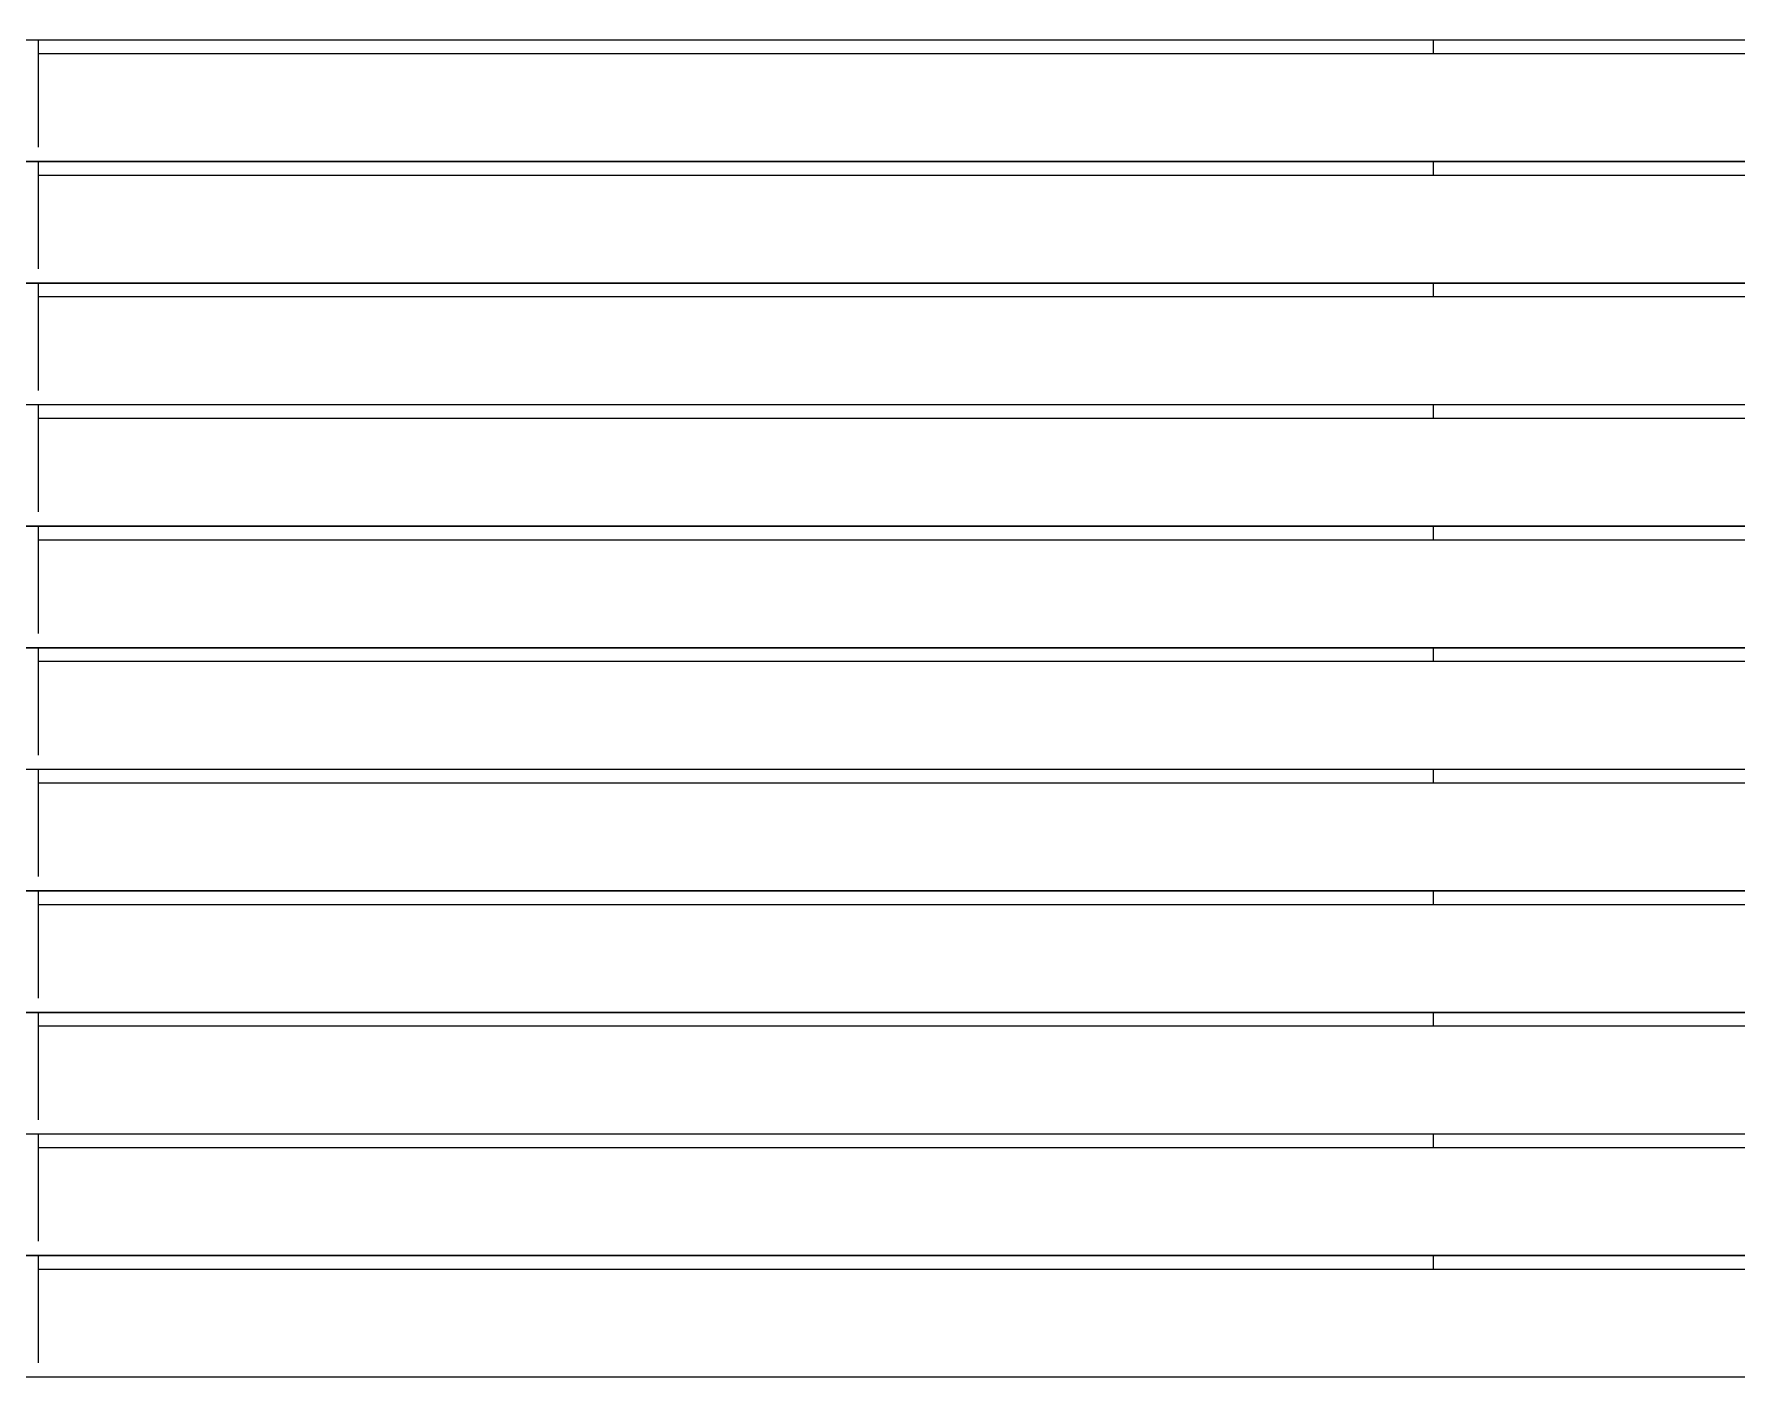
# Model space of a CAD drawing. Header units: millimetres. Extents: x 14397 to 67587, y -11631 to -8348.
# Drawn here: x 64434 to 64994, y -10126 to -9684 of the extents above; entities that cross this region are included whole.
import ezdxf

# ---------------------------------------------------------------- set-up
doc = ezdxf.new("R2010")
doc.units = ezdxf.units.MM
doc.header["$MEASUREMENT"] = 0
doc.linetypes.add('Wipeout_Contour', pattern=[1000, 0, -1000])
doc.layers.add('NewA-Ee_25_10-M_WallsExternal', color=7, linetype='Continuous')
doc.layers.add('NewA-Ee_40_20-M_GeneralFFAndEInternalFixed', color=7, linetype='Continuous')

# ---------------------------------------------------------------- blocks, each defined once
blk = doc.blocks.new('Section Elem_107_11', base_point=(55434.36, -115430.84))
at = {"color": 254, "linetype": 'Wipeout_Contour', "lineweight": 0, "ltscale": 262651.820756}
blk.add_wipeout([(64894.36, -9685.54), (64894.36, -9690.12), (64994.36, -9690.12), (64994.36, -9685.54)], dxfattribs=at).dxf.layer = 'NewA-Ee_25_10-M_WallsExternal'
at = {"color": 254, "linetype": 'Wipeout_Contour', "lineweight": 0, "ltscale": 262675.474598}
blk.add_wipeout([(64894.36, -9725.54), (64894.36, -9730.12), (64994.36, -9730.12), (64994.36, -9725.54)], dxfattribs=at).dxf.layer = 'NewA-Ee_25_10-M_WallsExternal'
at = {"color": 254, "linetype": 'Wipeout_Contour', "lineweight": 0, "ltscale": 262699.223847}
blk.add_wipeout([(64894.36, -9770.12), (64994.36, -9770.12), (64994.36, -9765.54), (64894.36, -9765.54)], dxfattribs=at).dxf.layer = 'NewA-Ee_25_10-M_WallsExternal'
at = {"color": 254, "linetype": 'Wipeout_Contour', "lineweight": 0, "ltscale": 262723.068309}
blk.add_wipeout([(64894.36, -9805.54), (64894.36, -9810.12), (64994.36, -9810.12), (64994.36, -9805.54)], dxfattribs=at).dxf.layer = 'NewA-Ee_25_10-M_WallsExternal'
at = {"color": 254, "linetype": 'Wipeout_Contour', "lineweight": 0, "ltscale": 262747.008114}
blk.add_wipeout([(64894.36, -9850.12), (64994.36, -9850.12), (64994.36, -9845.54), (64894.36, -9845.54)], dxfattribs=at).dxf.layer = 'NewA-Ee_25_10-M_WallsExternal'
at = {"color": 254, "linetype": 'Wipeout_Contour', "lineweight": 0, "ltscale": 262771.043087}
blk.add_wipeout([(64894.36, -9885.54), (64894.36, -9890.12), (64994.36, -9890.12), (64994.36, -9885.54)], dxfattribs=at).dxf.layer = 'NewA-Ee_25_10-M_WallsExternal'
at = {"color": 254, "linetype": 'Wipeout_Contour', "lineweight": 0, "ltscale": 262795.173311}
blk.add_wipeout([(64894.36, -9925.54), (64894.36, -9930.12), (64994.36, -9930.12), (64994.36, -9925.54)], dxfattribs=at).dxf.layer = 'NewA-Ee_25_10-M_WallsExternal'
at = {"color": 254, "linetype": 'Wipeout_Contour', "lineweight": 0, "ltscale": 262819.398718}
blk.add_wipeout([(64894.36, -9965.54), (64894.36, -9970.12), (64994.36, -9970.12), (64994.36, -9965.54)], dxfattribs=at).dxf.layer = 'NewA-Ee_25_10-M_WallsExternal'
at = {"color": 254, "linetype": 'Wipeout_Contour', "lineweight": 0, "ltscale": 262843.719301}
blk.add_wipeout([(64894.36, -10010.12), (64994.36, -10010.12), (64994.36, -10005.54), (64894.36, -10005.54)], dxfattribs=at).dxf.layer = 'NewA-Ee_25_10-M_WallsExternal'
at = {"color": 254, "linetype": 'Wipeout_Contour', "lineweight": 0, "ltscale": 262868.135021}
blk.add_wipeout([(64894.36, -10050.12), (64994.36, -10050.12), (64994.36, -10045.54), (64894.36, -10045.54)], dxfattribs=at).dxf.layer = 'NewA-Ee_25_10-M_WallsExternal'
at = {"color": 254, "linetype": 'Wipeout_Contour', "lineweight": 0, "ltscale": 262892.645845}
blk.add_wipeout([(64894.36, -10085.54), (64894.36, -10090.12), (64994.36, -10090.12), (64994.36, -10085.54)], dxfattribs=at).dxf.layer = 'NewA-Ee_25_10-M_WallsExternal'
at = {"color": 254, "linetype": 'Wipeout_Contour', "lineweight": 0, "ltscale": 261546.142382}
blk.add_wipeout([(64435.36, -9690.12), (64894.36, -9690.12), (64894.36, -9685.54), (64435.36, -9685.54)], dxfattribs=at).dxf.layer = 'NewA-Ee_25_10-M_WallsExternal'
at = {"color": 254, "linetype": 'Wipeout_Contour', "lineweight": 0, "ltscale": 261569.896567}
blk.add_wipeout([(64894.36, -9725.54), (64435.36, -9725.54), (64435.36, -9730.12), (64894.36, -9730.12)], dxfattribs=at).dxf.layer = 'NewA-Ee_25_10-M_WallsExternal'
at = {"color": 254, "linetype": 'Wipeout_Contour', "lineweight": 0, "ltscale": 261593.746384}
blk.add_wipeout([(64435.36, -9770.12), (64894.36, -9770.12), (64894.36, -9765.54), (64435.36, -9765.54)], dxfattribs=at).dxf.layer = 'NewA-Ee_25_10-M_WallsExternal'
at = {"color": 254, "linetype": 'Wipeout_Contour', "lineweight": 0, "ltscale": 261617.691952}
blk.add_wipeout([(64894.36, -9805.54), (64435.36, -9805.54), (64435.36, -9810.12), (64894.36, -9810.12)], dxfattribs=at).dxf.layer = 'NewA-Ee_25_10-M_WallsExternal'
at = {"color": 254, "linetype": 'Wipeout_Contour', "lineweight": 0, "ltscale": 261641.733101}
blk.add_wipeout([(64435.36, -9850.12), (64894.36, -9850.12), (64894.36, -9845.54), (64435.36, -9845.54)], dxfattribs=at).dxf.layer = 'NewA-Ee_25_10-M_WallsExternal'
at = {"color": 254, "linetype": 'Wipeout_Contour', "lineweight": 0, "ltscale": 261665.869959}
blk.add_wipeout([(64894.36, -9885.54), (64435.36, -9885.54), (64435.36, -9890.12), (64894.36, -9890.12)], dxfattribs=at).dxf.layer = 'NewA-Ee_25_10-M_WallsExternal'
at = {"color": 254, "linetype": 'Wipeout_Contour', "lineweight": 0, "ltscale": 261690.102366}
blk.add_wipeout([(64435.36, -9930.12), (64894.36, -9930.12), (64894.36, -9925.54), (64435.36, -9925.54)], dxfattribs=at).dxf.layer = 'NewA-Ee_25_10-M_WallsExternal'
at = {"color": 254, "linetype": 'Wipeout_Contour', "lineweight": 0, "ltscale": 261714.430318}
blk.add_wipeout([(64435.36, -9970.12), (64894.36, -9970.12), (64894.36, -9965.54), (64435.36, -9965.54)], dxfattribs=at).dxf.layer = 'NewA-Ee_25_10-M_WallsExternal'
at = {"color": 254, "linetype": 'Wipeout_Contour', "lineweight": 0, "ltscale": 261738.85385}
blk.add_wipeout([(64435.36, -10010.12), (64894.36, -10010.12), (64894.36, -10005.54), (64435.36, -10005.54)], dxfattribs=at).dxf.layer = 'NewA-Ee_25_10-M_WallsExternal'
at = {"color": 254, "linetype": 'Wipeout_Contour', "lineweight": 0, "ltscale": 261763.372909}
blk.add_wipeout([(64435.36, -10050.12), (64894.36, -10050.12), (64894.36, -10045.54), (64435.36, -10045.54)], dxfattribs=at).dxf.layer = 'NewA-Ee_25_10-M_WallsExternal'
at = {"color": 254, "linetype": 'Wipeout_Contour', "lineweight": 0, "ltscale": 261787.987459}
blk.add_wipeout([(64435.36, -10090.12), (64894.36, -10090.12), (64894.36, -10085.54), (64435.36, -10085.54)], dxfattribs=at).dxf.layer = 'NewA-Ee_25_10-M_WallsExternal'
at = {"layer": 'NewA-Ee_25_10-M_WallsExternal', "linetype": 'Continuous'}
for p, q in [((64894.36, -9685.54), (64894.36, -9690.12)), ((64894.36, -9725.54), (64894.36, -9730.12)), ((64894.36, -9765.54), (64894.36, -9770.12)), ((64894.36, -9805.54), (64894.36, -9810.12)), ((64894.36, -9845.54), (64894.36, -9850.12)), ((64894.36, -9885.54), (64894.36, -9890.12)), ((64894.36, -9925.54), (64894.36, -9930.12)), ((64894.36, -9965.54), (64894.36, -9970.12)), ((64894.36, -10005.54), (64894.36, -10010.12)), ((64894.36, -10045.54), (64894.36, -10050.12)), ((64894.36, -10085.54), (64894.36, -10090.12))]:
    blk.add_line(p, q, dxfattribs=at)
blk = doc.blocks.new('Section Elem_111_11', base_point=(55434.36, -115430.84))
at = {"color": 254, "linetype": 'Wipeout_Contour', "lineweight": 0, "ltscale": 260646.570022}
blk.add_wipeout([(64435.36, -9685.54), (64434.86, -9685.54), (64434.86, -9721.73), (64435.36, -9720.87)], dxfattribs=at).dxf.layer = 'NewA-Ee_40_20-M_GeneralFFAndEInternalFixed'
at = {"color": 254, "linetype": 'Wipeout_Contour', "lineweight": 0, "ltscale": 260670.444118}
blk.add_wipeout([(64434.86, -9725.54), (64434.86, -9761.73), (64435.36, -9760.87), (64435.36, -9725.54)], dxfattribs=at).dxf.layer = 'NewA-Ee_40_20-M_GeneralFFAndEInternalFixed'
at = {"color": 254, "linetype": 'Wipeout_Contour', "lineweight": 0, "ltscale": 260694.414228}
blk.add_wipeout([(64435.36, -9765.54), (64434.86, -9765.54), (64434.86, -9801.73), (64435.36, -9800.87)], dxfattribs=at).dxf.layer = 'NewA-Ee_40_20-M_GeneralFFAndEInternalFixed'
at = {"color": 254, "linetype": 'Wipeout_Contour', "lineweight": 0, "ltscale": 260718.480321}
blk.add_wipeout([(64434.86, -9805.54), (64434.86, -9841.73), (64435.36, -9840.87), (64435.36, -9805.54)], dxfattribs=at).dxf.layer = 'NewA-Ee_40_20-M_GeneralFFAndEInternalFixed'
at = {"color": 254, "linetype": 'Wipeout_Contour', "lineweight": 0, "ltscale": 260742.642373}
blk.add_wipeout([(64435.36, -9845.54), (64434.86, -9845.54), (64434.86, -9881.73), (64435.36, -9880.87)], dxfattribs=at).dxf.layer = 'NewA-Ee_40_20-M_GeneralFFAndEInternalFixed'
at = {"color": 254, "linetype": 'Wipeout_Contour', "lineweight": 0, "ltscale": 260766.900362}
blk.add_wipeout([(64434.86, -9921.73), (64435.36, -9920.87), (64435.36, -9885.54), (64434.86, -9885.54)], dxfattribs=at).dxf.layer = 'NewA-Ee_40_20-M_GeneralFFAndEInternalFixed'
at = {"color": 254, "linetype": 'Wipeout_Contour', "lineweight": 0, "ltscale": 260791.254254}
blk.add_wipeout([(64434.86, -9925.54), (64434.86, -9961.73), (64435.36, -9960.87), (64435.36, -9925.54)], dxfattribs=at).dxf.layer = 'NewA-Ee_40_20-M_GeneralFFAndEInternalFixed'
at = {"color": 254, "linetype": 'Wipeout_Contour', "lineweight": 0, "ltscale": 260815.704033}
blk.add_wipeout([(64434.86, -10001.73), (64435.36, -10000.87), (64435.36, -9965.54), (64434.86, -9965.54)], dxfattribs=at).dxf.layer = 'NewA-Ee_40_20-M_GeneralFFAndEInternalFixed'
at = {"color": 254, "linetype": 'Wipeout_Contour', "lineweight": 0, "ltscale": 260840.24966}
blk.add_wipeout([(64434.86, -10005.54), (64434.86, -10041.73), (64435.36, -10040.87), (64435.36, -10005.54)], dxfattribs=at).dxf.layer = 'NewA-Ee_40_20-M_GeneralFFAndEInternalFixed'
at = {"color": 254, "linetype": 'Wipeout_Contour', "lineweight": 0, "ltscale": 260864.89111}
blk.add_wipeout([(64434.86, -10045.54), (64434.86, -10081.73), (64435.36, -10080.87), (64435.36, -10045.54)], dxfattribs=at).dxf.layer = 'NewA-Ee_40_20-M_GeneralFFAndEInternalFixed'
at = {"color": 254, "linetype": 'Wipeout_Contour', "lineweight": 0, "ltscale": 260889.628361}
blk.add_wipeout([(64434.86, -10085.54), (64434.86, -10121.73), (64435.36, -10120.87), (64435.36, -10085.54)], dxfattribs=at).dxf.layer = 'NewA-Ee_40_20-M_GeneralFFAndEInternalFixed'
at = {"color": 254, "linetype": 'Wipeout_Contour', "lineweight": 0, "ltscale": 260643.736257}
blk.add_wipeout([(64433.86, -9685.54), (64433.86, -9721.73), (64434.86, -9721.73), (64434.86, -9685.54)], dxfattribs=at).dxf.layer = 'NewA-Ee_40_20-M_GeneralFFAndEInternalFixed'
at = {"color": 254, "linetype": 'Wipeout_Contour', "lineweight": 0, "ltscale": 260667.611163}
blk.add_wipeout([(64433.86, -9725.54), (64433.86, -9761.73), (64434.86, -9761.73), (64434.86, -9725.54)], dxfattribs=at).dxf.layer = 'NewA-Ee_40_20-M_GeneralFFAndEInternalFixed'
at = {"color": 254, "linetype": 'Wipeout_Contour', "lineweight": 0, "ltscale": 260691.582076}
blk.add_wipeout([(64433.86, -9765.54), (64433.86, -9801.73), (64434.86, -9801.73), (64434.86, -9765.54)], dxfattribs=at).dxf.layer = 'NewA-Ee_40_20-M_GeneralFFAndEInternalFixed'
at = {"color": 254, "linetype": 'Wipeout_Contour', "lineweight": 0, "ltscale": 260715.648976}
blk.add_wipeout([(64433.86, -9805.54), (64433.86, -9841.73), (64434.86, -9841.73), (64434.86, -9805.54)], dxfattribs=at).dxf.layer = 'NewA-Ee_40_20-M_GeneralFFAndEInternalFixed'
at = {"color": 254, "linetype": 'Wipeout_Contour', "lineweight": 0, "ltscale": 260739.811844}
blk.add_wipeout([(64433.86, -9845.54), (64433.86, -9881.73), (64434.86, -9881.73), (64434.86, -9845.54)], dxfattribs=at).dxf.layer = 'NewA-Ee_40_20-M_GeneralFFAndEInternalFixed'
at = {"color": 254, "linetype": 'Wipeout_Contour', "lineweight": 0, "ltscale": 260764.070639}
blk.add_wipeout([(64433.86, -9885.54), (64433.86, -9921.73), (64434.86, -9921.73), (64434.86, -9885.54)], dxfattribs=at).dxf.layer = 'NewA-Ee_40_20-M_GeneralFFAndEInternalFixed'
at = {"color": 254, "linetype": 'Wipeout_Contour', "lineweight": 0, "ltscale": 260788.425341}
blk.add_wipeout([(64433.86, -9925.54), (64433.86, -9961.73), (64434.86, -9961.73), (64434.86, -9925.54)], dxfattribs=at).dxf.layer = 'NewA-Ee_40_20-M_GeneralFFAndEInternalFixed'
at = {"color": 254, "linetype": 'Wipeout_Contour', "lineweight": 0, "ltscale": 260812.875931}
blk.add_wipeout([(64433.86, -10001.73), (64434.86, -10001.73), (64434.86, -9965.54), (64433.86, -9965.54)], dxfattribs=at).dxf.layer = 'NewA-Ee_40_20-M_GeneralFFAndEInternalFixed'
at = {"color": 254, "linetype": 'Wipeout_Contour', "lineweight": 0, "ltscale": 260837.422367}
blk.add_wipeout([(64433.86, -10005.54), (64433.86, -10041.73), (64434.86, -10041.73), (64434.86, -10005.54)], dxfattribs=at).dxf.layer = 'NewA-Ee_40_20-M_GeneralFFAndEInternalFixed'
at = {"color": 254, "linetype": 'Wipeout_Contour', "lineweight": 0, "ltscale": 260862.064629}
blk.add_wipeout([(64433.86, -10081.73), (64434.86, -10081.73), (64434.86, -10045.54), (64433.86, -10045.54)], dxfattribs=at).dxf.layer = 'NewA-Ee_40_20-M_GeneralFFAndEInternalFixed'
at = {"color": 254, "linetype": 'Wipeout_Contour', "lineweight": 0, "ltscale": 260886.802698}
blk.add_wipeout([(64433.86, -10085.54), (64433.86, -10121.73), (64434.86, -10121.73), (64434.86, -10085.54)], dxfattribs=at).dxf.layer = 'NewA-Ee_40_20-M_GeneralFFAndEInternalFixed'
at = {"color": 254, "linetype": 'Wipeout_Contour', "lineweight": 0, "ltscale": 1050566.703746752}
blk.add_wipeout([(64094.36, -9650.12), (64094.36, -9685.47), (65794.36, -9685.47), (65794.36, -9650.12), (65455.36, -9650.12), (65455.36, -9680.87), (65454.86, -9681.73), (65453.86, -9681.73), (65453.36, -9680.87), (65453.36, -9650.12), (64435.36, -9650.12), (64435.36, -9680.87), (64434.86, -9681.73), (64433.86, -9681.73), (64433.36, -9680.87), (64433.36, -9650.12)], dxfattribs=at).dxf.layer = 'NewA-Ee_40_20-M_GeneralFFAndEInternalFixed'
at = {"color": 254, "linetype": 'Wipeout_Contour', "lineweight": 0, "ltscale": 1050661.15905451}
blk.add_wipeout([(64094.36, -9725.47), (65794.36, -9725.47), (65794.36, -9690.12), (65455.36, -9690.12), (65455.36, -9720.87), (65454.86, -9721.73), (65453.86, -9721.73), (65453.36, -9720.87), (65453.36, -9690.12), (64435.36, -9690.12), (64435.36, -9720.87), (64434.86, -9721.73), (64433.86, -9721.73), (64433.36, -9720.87), (64433.36, -9690.12), (64094.36, -9690.12)], dxfattribs=at).dxf.layer = 'NewA-Ee_40_20-M_GeneralFFAndEInternalFixed'
at = {"color": 254, "linetype": 'Wipeout_Contour', "lineweight": 0, "ltscale": 1050755.995708015}
blk.add_wipeout([(64094.36, -9730.12), (64094.36, -9765.47), (65794.36, -9765.47), (65794.36, -9730.12), (65455.36, -9730.12), (65455.36, -9760.87), (65454.86, -9761.73), (65453.86, -9761.73), (65453.36, -9760.87), (65453.36, -9730.12), (64435.36, -9730.12), (64435.36, -9760.87), (64434.86, -9761.73), (64433.86, -9761.73), (64433.36, -9760.87), (64433.36, -9730.12)], dxfattribs=at).dxf.layer = 'NewA-Ee_40_20-M_GeneralFFAndEInternalFixed'
at = {"color": 254, "linetype": 'Wipeout_Contour', "lineweight": 0, "ltscale": 1050851.21361683}
blk.add_wipeout([(64433.36, -9770.12), (64094.36, -9770.12), (64094.36, -9805.47), (65794.36, -9805.47), (65794.36, -9770.12), (65455.36, -9770.12), (65455.36, -9800.87), (65454.86, -9801.73), (65453.86, -9801.73), (65453.36, -9800.87), (65453.36, -9770.12), (64435.36, -9770.12), (64435.36, -9800.87), (64434.86, -9801.73), (64433.86, -9801.73), (64433.36, -9800.87)], dxfattribs=at).dxf.layer = 'NewA-Ee_40_20-M_GeneralFFAndEInternalFixed'
at = {"color": 254, "linetype": 'Wipeout_Contour', "lineweight": 0, "ltscale": 1050946.812689389}
blk.add_wipeout([(64433.36, -9810.12), (64094.36, -9810.12), (64094.36, -9845.47), (65794.36, -9845.47), (65794.36, -9810.12), (65455.36, -9810.12), (65455.36, -9840.87), (65454.86, -9841.73), (65453.86, -9841.73), (65453.36, -9840.87), (65453.36, -9810.12), (64435.36, -9810.12), (64435.36, -9840.87), (64434.86, -9841.73), (64433.86, -9841.73), (64433.36, -9840.87)], dxfattribs=at).dxf.layer = 'NewA-Ee_40_20-M_GeneralFFAndEInternalFixed'
at = {"color": 254, "linetype": 'Wipeout_Contour', "lineweight": 0, "ltscale": 1051042.792788412}
blk.add_wipeout([(64094.36, -9850.12), (64094.36, -9885.47), (65794.36, -9885.47), (65794.36, -9850.12), (65455.36, -9850.12), (65455.36, -9880.87), (65454.86, -9881.73), (65453.86, -9881.73), (65453.36, -9880.87), (65453.36, -9850.12), (64435.36, -9850.12), (64435.36, -9880.87), (64434.86, -9881.73), (64433.86, -9881.73), (64433.36, -9880.87), (64433.36, -9850.12)], dxfattribs=at).dxf.layer = 'NewA-Ee_40_20-M_GeneralFFAndEInternalFixed'
at = {"color": 254, "linetype": 'Wipeout_Contour', "lineweight": 0, "ltscale": 1051139.153860359}
blk.add_wipeout([(64094.36, -9925.47), (65794.36, -9925.47), (65794.36, -9890.12), (65455.36, -9890.12), (65455.36, -9920.87), (65454.86, -9921.73), (65453.86, -9921.73), (65453.36, -9920.87), (65453.36, -9890.12), (64435.36, -9890.12), (64435.36, -9920.87), (64434.86, -9921.73), (64433.86, -9921.73), (64433.36, -9920.87), (64433.36, -9890.12), (64094.36, -9890.12)], dxfattribs=at).dxf.layer = 'NewA-Ee_40_20-M_GeneralFFAndEInternalFixed'
at = {"color": 254, "linetype": 'Wipeout_Contour', "lineweight": 0, "ltscale": 1051235.895721083}
blk.add_wipeout([(64094.36, -9930.12), (64094.36, -9965.47), (65794.36, -9965.47), (65794.36, -9930.12), (65455.36, -9930.12), (65455.36, -9960.87), (65454.86, -9961.73), (65453.86, -9961.73), (65453.36, -9960.87), (65453.36, -9930.12), (64435.36, -9930.12), (64435.36, -9960.87), (64434.86, -9961.73), (64433.86, -9961.73), (64433.36, -9960.87), (64433.36, -9930.12)], dxfattribs=at).dxf.layer = 'NewA-Ee_40_20-M_GeneralFFAndEInternalFixed'
at = {"color": 254, "linetype": 'Wipeout_Contour', "lineweight": 0, "ltscale": 1051333.0183191}
blk.add_wipeout([(64433.36, -9970.12), (64094.36, -9970.12), (64094.36, -10005.47), (65794.36, -10005.47), (65794.36, -9970.12), (65455.36, -9970.12), (65455.36, -10000.87), (65454.86, -10001.73), (65453.86, -10001.73), (65453.36, -10000.87), (65453.36, -9970.12), (64435.36, -9970.12), (64435.36, -10000.87), (64434.86, -10001.73), (64433.86, -10001.73), (64433.36, -10000.87)], dxfattribs=at).dxf.layer = 'NewA-Ee_40_20-M_GeneralFFAndEInternalFixed'
at = {"color": 254, "linetype": 'Wipeout_Contour', "lineweight": 0, "ltscale": 1051430.52154029}
blk.add_wipeout([(64094.36, -10010.12), (64094.36, -10045.47), (65794.36, -10045.47), (65794.36, -10010.12), (65455.36, -10010.12), (65455.36, -10040.87), (65454.86, -10041.73), (65453.86, -10041.73), (65453.36, -10040.87), (65453.36, -10010.12), (64435.36, -10010.12), (64435.36, -10040.87), (64434.86, -10041.73), (64433.86, -10041.73), (64433.36, -10040.87), (64433.36, -10010.12)], dxfattribs=at).dxf.layer = 'NewA-Ee_40_20-M_GeneralFFAndEInternalFixed'
at = {"color": 254, "linetype": 'Wipeout_Contour', "lineweight": 0, "ltscale": 1051528.405278739}
blk.add_wipeout([(64094.36, -10050.12), (64094.36, -10085.47), (65794.36, -10085.47), (65794.36, -10050.12), (65455.36, -10050.12), (65455.36, -10080.87), (65454.86, -10081.73), (65453.86, -10081.73), (65453.36, -10080.87), (65453.36, -10050.12), (64435.36, -10050.12), (64435.36, -10080.87), (64434.86, -10081.73), (64433.86, -10081.73), (64433.36, -10080.87), (64433.36, -10050.12)], dxfattribs=at).dxf.layer = 'NewA-Ee_40_20-M_GeneralFFAndEInternalFixed'
at = {"color": 254, "linetype": 'Wipeout_Contour', "lineweight": 0, "ltscale": 1051626.669428156}
blk.add_wipeout([(64433.36, -10090.12), (64094.36, -10090.12), (64094.36, -10125.47), (65794.36, -10125.47), (65794.36, -10090.12), (65455.36, -10090.12), (65455.36, -10120.87), (65454.86, -10121.73), (65453.86, -10121.73), (65453.36, -10120.87), (65453.36, -10090.12), (64435.36, -10090.12), (64435.36, -10120.87), (64434.86, -10121.73), (64433.86, -10121.73), (64433.36, -10120.87)], dxfattribs=at).dxf.layer = 'NewA-Ee_40_20-M_GeneralFFAndEInternalFixed'
at = {"layer": 'NewA-Ee_40_20-M_GeneralFFAndEInternalFixed', "color": 1, "linetype": 'Continuous', "lineweight": 18}
for p, q in [((65453.36, -9690.12), (64435.36, -9690.12)), ((65453.36, -9730.12), (64435.36, -9730.12)), ((65453.36, -9770.12), (64435.36, -9770.12)), ((65453.36, -9810.12), (64435.36, -9810.12)), ((65453.36, -9850.12), (64435.36, -9850.12)), ((65453.36, -9890.12), (64435.36, -9890.12)), ((65453.36, -9930.12), (64435.36, -9930.12)), ((65453.36, -9970.12), (64435.36, -9970.12)), ((65453.36, -10010.12), (64435.36, -10010.12)), ((65453.36, -10050.12), (64435.36, -10050.12)), ((65453.36, -10090.12), (64435.36, -10090.12))]:
    blk.add_line(p, q, dxfattribs=at)
at = {"color": 254, "linetype": 'Wipeout_Contour', "lineweight": 0, "ltscale": 262650.93101}
blk.add_wipeout([(64094.36, -9685.47), (64094.36, -9685.54), (65794.36, -9685.54), (65794.36, -9685.47)], dxfattribs=at).dxf.layer = 'NewA-Ee_40_20-M_GeneralFFAndEInternalFixed'
at = {"color": 254, "linetype": 'Wipeout_Contour', "lineweight": 0, "ltscale": 262674.583194}
blk.add_wipeout([(64094.36, -9725.47), (64094.36, -9725.54), (65794.36, -9725.54), (65794.36, -9725.47)], dxfattribs=at).dxf.layer = 'NewA-Ee_40_20-M_GeneralFFAndEInternalFixed'
at = {"color": 254, "linetype": 'Wipeout_Contour', "lineweight": 0, "ltscale": 262698.330713}
blk.add_wipeout([(64094.36, -9765.47), (64094.36, -9765.54), (65794.36, -9765.54), (65794.36, -9765.47)], dxfattribs=at).dxf.layer = 'NewA-Ee_40_20-M_GeneralFFAndEInternalFixed'
at = {"color": 254, "linetype": 'Wipeout_Contour', "lineweight": 0, "ltscale": 262722.173542}
blk.add_wipeout([(64094.36, -9805.47), (64094.36, -9805.54), (65794.36, -9805.54), (65794.36, -9805.47)], dxfattribs=at).dxf.layer = 'NewA-Ee_40_20-M_GeneralFFAndEInternalFixed'
at = {"color": 254, "linetype": 'Wipeout_Contour', "lineweight": 0, "ltscale": 262746.111654}
blk.add_wipeout([(64094.36, -9845.54), (65794.36, -9845.54), (65794.36, -9845.47), (64094.36, -9845.47)], dxfattribs=at).dxf.layer = 'NewA-Ee_40_20-M_GeneralFFAndEInternalFixed'
at = {"color": 254, "linetype": 'Wipeout_Contour', "lineweight": 0, "ltscale": 262770.145023}
blk.add_wipeout([(64094.36, -9885.54), (65794.36, -9885.54), (65794.36, -9885.47), (64094.36, -9885.47)], dxfattribs=at).dxf.layer = 'NewA-Ee_40_20-M_GeneralFFAndEInternalFixed'
at = {"color": 254, "linetype": 'Wipeout_Contour', "lineweight": 0, "ltscale": 262794.273623}
blk.add_wipeout([(64094.36, -9925.47), (64094.36, -9925.54), (65794.36, -9925.54), (65794.36, -9925.47)], dxfattribs=at).dxf.layer = 'NewA-Ee_40_20-M_GeneralFFAndEInternalFixed'
at = {"color": 254, "linetype": 'Wipeout_Contour', "lineweight": 0, "ltscale": 262818.497429}
blk.add_wipeout([(64094.36, -9965.54), (65794.36, -9965.54), (65794.36, -9965.47), (64094.36, -9965.47)], dxfattribs=at).dxf.layer = 'NewA-Ee_40_20-M_GeneralFFAndEInternalFixed'
at = {"color": 254, "linetype": 'Wipeout_Contour', "lineweight": 0, "ltscale": 262842.816412}
blk.add_wipeout([(64094.36, -10005.54), (65794.36, -10005.54), (65794.36, -10005.47), (64094.36, -10005.47)], dxfattribs=at).dxf.layer = 'NewA-Ee_40_20-M_GeneralFFAndEInternalFixed'
at = {"color": 254, "linetype": 'Wipeout_Contour', "lineweight": 0, "ltscale": 262867.230549}
blk.add_wipeout([(64094.36, -10045.47), (64094.36, -10045.54), (65794.36, -10045.54), (65794.36, -10045.47)], dxfattribs=at).dxf.layer = 'NewA-Ee_40_20-M_GeneralFFAndEInternalFixed'
at = {"color": 254, "linetype": 'Wipeout_Contour', "lineweight": 0, "ltscale": 262891.73981}
blk.add_wipeout([(64094.36, -10085.54), (65794.36, -10085.54), (65794.36, -10085.47), (64094.36, -10085.47)], dxfattribs=at).dxf.layer = 'NewA-Ee_40_20-M_GeneralFFAndEInternalFixed'
at = {"color": 254, "linetype": 'Wipeout_Contour', "lineweight": 0, "ltscale": 262916.344171}
blk.add_wipeout([(64094.36, -10125.54), (65794.36, -10125.54), (65794.36, -10125.47), (64094.36, -10125.47)], dxfattribs=at).dxf.layer = 'NewA-Ee_40_20-M_GeneralFFAndEInternalFixed'
at = {"layer": 'NewA-Ee_40_20-M_GeneralFFAndEInternalFixed', "color": 1, "linetype": 'Continuous', "lineweight": 18}
for p, q in [((64094.36, -9685.47), (65794.36, -9685.47)), ((64094.36, -9685.54), (65794.36, -9685.54)), ((64435.36, -9720.87), (64435.36, -9685.54)), ((64094.36, -9725.47), (65794.36, -9725.47)), ((64094.36, -9725.54), (65794.36, -9725.54)), ((64435.36, -9760.87), (64435.36, -9725.54)), ((64094.36, -9765.47), (65794.36, -9765.47)), ((64094.36, -9765.54), (65794.36, -9765.54)), ((64435.36, -9800.87), (64435.36, -9765.54)), ((64094.36, -9805.47), (65794.36, -9805.47)), ((64094.36, -9805.54), (65794.36, -9805.54)), ((64435.36, -9840.87), (64435.36, -9805.54)), ((64094.36, -9845.47), (65794.36, -9845.47)), ((64094.36, -9845.54), (65794.36, -9845.54)), ((64435.36, -9880.87), (64435.36, -9845.54)), ((64094.36, -9885.47), (65794.36, -9885.47)), ((64094.36, -9885.54), (65794.36, -9885.54)), ((64435.36, -9920.87), (64435.36, -9885.54)), ((64094.36, -9925.47), (65794.36, -9925.47)), ((64094.36, -9925.54), (65794.36, -9925.54)), ((64435.36, -9960.87), (64435.36, -9925.54)), ((64094.36, -9965.47), (65794.36, -9965.47)), ((64094.36, -9965.54), (65794.36, -9965.54)), ((64435.36, -10000.87), (64435.36, -9965.54)), ((64094.36, -10005.47), (65794.36, -10005.47)), ((64094.36, -10005.54), (65794.36, -10005.54)), ((64435.36, -10040.87), (64435.36, -10005.54)), ((64094.36, -10045.47), (65794.36, -10045.47)), ((64094.36, -10045.54), (65794.36, -10045.54)), ((64435.36, -10080.87), (64435.36, -10045.54)), ((64094.36, -10085.47), (65794.36, -10085.47)), ((64094.36, -10085.54), (65794.36, -10085.54)), ((64435.36, -10120.87), (64435.36, -10085.54)), ((64094.36, -10125.47), (65794.36, -10125.47))]:
    blk.add_line(p, q, dxfattribs=at)

msp = doc.modelspace()

# ---------------------------------------------------------------- block references
at = {"layer": 'NewA-Ee_25_10-M_WallsExternal', "lineweight": 0}
msp.add_blockref('Section Elem_107_11', (55434.36, -115430.84), dxfattribs=at)

# ---------------------------------------------------------------- next in the draw order: block references
at = {"layer": 'NewA-Ee_40_20-M_GeneralFFAndEInternalFixed', "lineweight": 0}
msp.add_blockref('Section Elem_111_11', (55434.36, -115430.84), dxfattribs=at)

doc.saveas('drawing.dxf')
